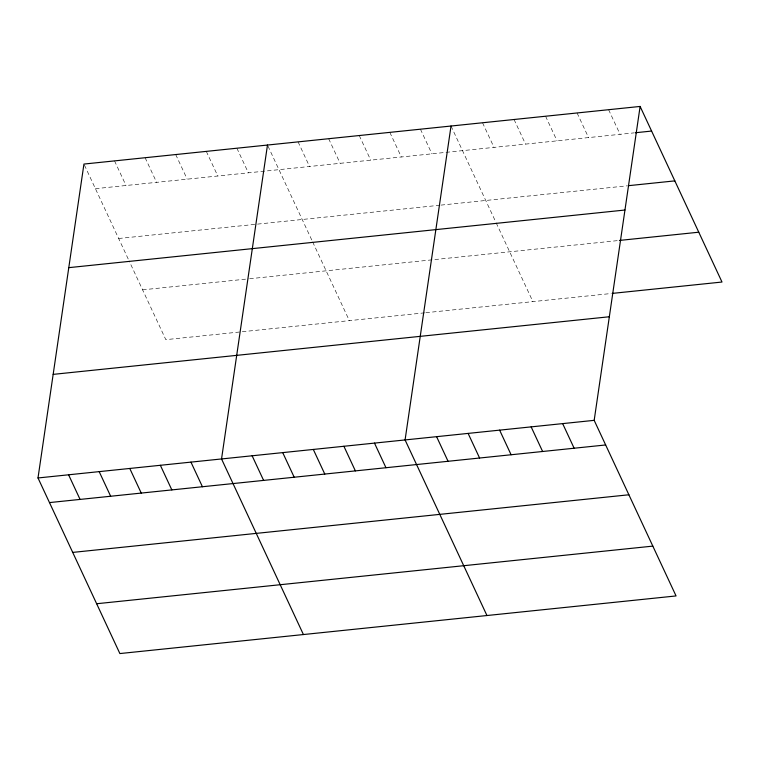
<?xml version="1.0" encoding="UTF-8"?>
<svg xmlns="http://www.w3.org/2000/svg" width="760" height="760" viewBox="0 0 760 760"><rect width="100%" height="100%" fill="white"/><g stroke="black" fill="none" stroke-linecap="round" stroke-linejoin="round"><path stroke-width="0.57" stroke-dasharray="3.8 2.85" d="M95.427 188.679L634.087 132.867M118.655 238.498L439.85 205.228M441.028 205.105L626.971 185.839M142.595 289.835L248.482 278.863M249.66 278.74L618.222 240.559M424.659 312.835L165.822 339.653L129.133 260.955M425.837 312.712L611.106 293.522M608.608 109.706L620.084 134.32M577.087 112.974L588.563 137.589M545.575 116.232L557.052 140.857M514.054 119.501L525.531 144.115M482.534 122.768L494.019 147.383M451.022 126.036L495.71 221.863M496.204 222.927L532.903 301.625M420.432 129.2L431.908 153.814M389.842 132.373L401.318 156.987M359.252 135.536L370.728 160.16M328.662 138.709L340.138 163.324M298.072 141.882L309.548 166.497M267.985 146.119L312.17 240.873M312.664 241.946L349.363 320.635M236.892 148.219L248.377 172.833M206.302 151.382L217.787 176.006M175.712 154.555L187.197 179.17M145.122 157.728L156.607 182.343M114.532 160.892L126.017 185.516M84.445 165.138L128.63 259.892"/><path stroke-width="1.14" d="M640.119 106.438L594.178 420.346L676.058 595.935L119.88 653.562L38 477.964L83.942 164.065L640.119 106.438L722 282.036L612.275 293.398M267.482 145.046L221.54 458.954L303.42 634.543M451.022 126.036L405.08 439.935L486.951 615.524M635.255 132.753L651.595 131.062M628.14 185.715L674.832 180.88M68.78 267.653L624.957 210.026M619.39 240.435L698.772 232.208M53.162 374.376L609.339 316.758M38 477.964L594.178 420.346M49.476 502.588L605.653 444.961M72.713 552.406L628.881 494.779M96.644 603.734L652.821 546.117M562.656 423.615L574.133 448.229M531.145 426.873L542.621 451.497M499.624 430.141L511.1 454.755M468.112 433.409L479.588 458.023M436.591 436.667L448.067 461.291M374.49 443.108L385.966 467.723M343.9 446.272L355.376 470.896M313.31 449.445L324.786 474.059M282.72 452.618L294.196 477.233M252.13 455.781L263.606 480.396M190.95 462.118L202.426 486.742M160.36 465.291L171.836 489.906M129.77 468.464L141.246 493.078M99.18 471.627L110.656 496.242M68.59 474.8L80.066 499.415"/></g></svg>
